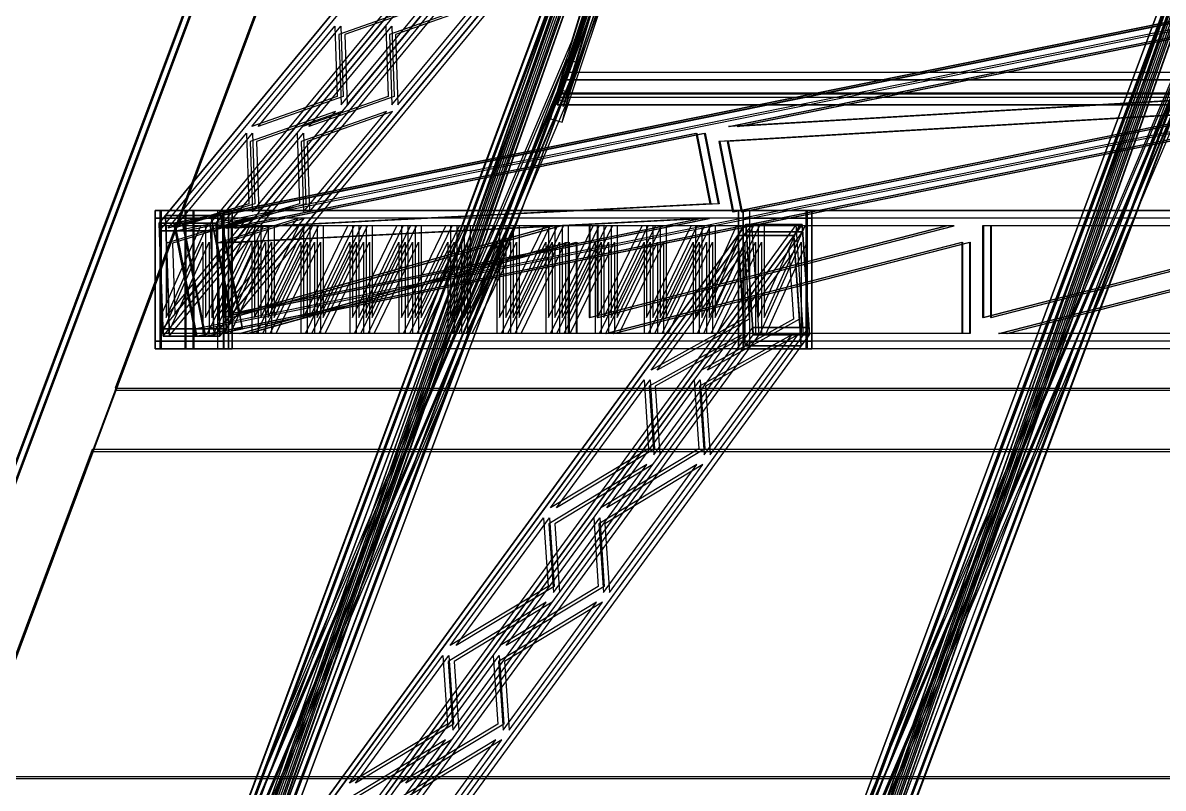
# Model space of a CAD drawing. Header units: millimetres. Extents: x -48000 to 1060615, y -2000 to 333000.
# Drawn here: x -29696 to -26728, y 31032 to 33024 of the extents above; entities that cross this region are included whole.
import ezdxf

# ---------------------------------------------------------------- set-up
doc = ezdxf.new("R2010")
doc.units = ezdxf.units.MM
doc.layers.add('D-STR-STRC', color=7, linetype='Continuous', lineweight=25)

msp = doc.modelspace()

# ---------------------------------------------------------------- linework, layer by layer
at = {"layer": 'D-STR-STRC'}
for points in [[(-31179.55, 27969.79), (-27590.48, 27969.79), (-23312.53, 40040.9), (-26661.6, 40040.9)], [(-31179.55, 27964.44), (-27590.48, 27964.44), (-23312.53, 40035.56), (-26661.6, 40035.56)], [(-27590.48, 27958.83), (-31179.55, 27958.83), (-26661.6, 40029.95), (-23312.53, 40029.95)], [(-31164.56, 27958.83), (-31164.56, 27958.83), (-26646.62, 40029.95), (-26646.62, 40029.95)], [(-28304.85, 32810.49), (-27733.88, 34714.57), (-26632.67, 37779.34)], [(-28304.85, 32810.49), (-26632.67, 37779.34), (-27233.33, 35734.64)], [(-28289.55, 32805.84), (-27718.58, 34709.92), (-26617.37, 37774.69)], [(-28289.52, 32805.92), (-26617.35, 37774.77), (-27218.01, 35730.07)], [(-29455.03, 32073.72), (-26324.58, 32073.72), (-24951.33, 35936.97), (-28013.23, 35936.97)], [(-29455.03, 32068.38), (-26324.58, 32068.38), (-24951.33, 35931.62), (-28013.23, 35931.62)], [(-29340.41, 32502.65), (-29330.73, 32208.46), (-26569.89, 35552.9), (-26579.56, 35847.1)], [(-29340.41, 32502.65), (-29330.73, 32208.46), (-26569.89, 35552.9), (-26579.56, 35847.1)], [(-29324.62, 32502.65), (-29314.95, 32208.46), (-26554.1, 35552.9), (-26563.78, 35847.1)], [(-29324.62, 32502.65), (-29314.95, 32208.46), (-26554.1, 35552.9), (-26563.78, 35847.1)], [(-29302.91, 32502.65), (-29244.99, 32208.46), (-12716.73, 35552.9), (-12774.65, 35847.1)], [(-29302.91, 32502.65), (-29244.99, 32208.46), (-12716.73, 35552.9), (-12774.65, 35847.1)], [(-29300.27, 32502.65), (-29242.36, 32208.46), (-12714.1, 35552.9), (-12772.01, 35847.1)], [(-29300.27, 32502.65), (-29242.36, 32208.46), (-12714.1, 35552.9), (-12772.01, 35847.1)], [(-29280.83, 32502.65), (-29222.92, 32208.46), (-12694.66, 35552.9), (-12752.57, 35847.1)], [(-29280.83, 32502.65), (-29222.92, 32208.46), (-12694.66, 35552.9), (-12752.57, 35847.1)], [(-29278.19, 32502.65), (-29220.28, 32208.46), (-12692.02, 35552.9), (-12749.93, 35847.1)], [(-29278.19, 32502.65), (-29220.28, 32208.46), (-12692.02, 35552.9), (-12749.93, 35847.1)], [(-29208.24, 32502.65), (-29198.56, 32208.46), (-26437.72, 35552.9), (-26447.39, 35847.1)], [(-29208.24, 32502.65), (-29198.56, 32208.46), (-26437.72, 35552.9), (-26447.39, 35847.1)], [(-29192.46, 32502.65), (-29182.78, 32208.46), (-26421.94, 35552.9), (-26431.61, 35847.1)], [(-29192.46, 32502.65), (-29182.78, 32208.46), (-26421.94, 35552.9), (-26431.61, 35847.1)], [(-27233.33, 35734.64), (-27733.88, 34714.57), (-28304.85, 32810.49)], [(-27218.04, 35729.99), (-27718.58, 34709.92), (-28289.55, 32805.84)], [(-29823.13, 28789.18), (-29313.41, 30456.71), (-27716.86, 34740.39)], [(-29823.13, 28789.18), (-27716.86, 34740.39), (-28287.83, 32875.98)], [(-29807.88, 28784.39), (-29298.17, 30451.92), (-27701.62, 34735.6)], [(-29807.88, 28784.4), (-27701.62, 34735.6), (-28272.59, 32871.2)], [(-28287.83, 32875.98), (-27716.86, 34740.39), (-29313.41, 30456.71)], [(-28272.59, 32871.2), (-27701.62, 34735.6), (-29298.17, 30451.93)], [(-28293, 32841.42), (-26674.23, 32841.64), (-26103.23, 34745.64), (-27722, 34745.43)], [(-28293, 32841.42), (-26674.23, 32841.64), (-26103.23, 34745.64), (-27722, 34745.43)], [(-28287.07, 32876.63), (-26668.32, 32876.85), (-26097.62, 34739.74), (-27716.38, 34739.53)], [(-28287.07, 32876.63), (-26668.32, 32876.85), (-26097.62, 34739.74), (-27716.38, 34739.53)], [(-26112.11, 34745.18), (-26683.08, 32880.77), (-28218.38, 28793.97)], [(-26112.11, 34745.18), (-28218.37, 28793.97), (-27708.66, 30461.5)], [(-26096.86, 34740.39), (-26667.83, 32875.98), (-28203.13, 28789.18)], [(-26096.86, 34740.39), (-28203.13, 28789.18), (-27693.41, 30456.71)], [(-27708.66, 30461.5), (-26683.08, 32880.77), (-26112.11, 34745.18)], [(-27693.41, 30456.71), (-26667.83, 32875.98), (-26096.86, 34740.39)], [(-28304.09, 32811.15), (-26685.33, 32811.37), (-26114.63, 34713.92), (-27733.4, 34713.7)], [(-28304.09, 32811.15), (-26685.33, 32811.37), (-26114.63, 34713.92), (-27733.4, 34713.7)], [(-28301.07, 32839.38), (-26682.31, 32839.6), (-26112.17, 34700.7), (-27730.93, 34700.48)], [(-28301.07, 32839.38), (-26682.31, 32839.6), (-26112.17, 34700.7), (-27730.93, 34700.48)], [(-27439.4, 31146.7), (-26661.86, 32980.87), (-26228.98, 34394.38)], [(-28266.61, 32976.09), (-27833.73, 34389.59), (-29044.16, 31141.91)], [(-28251.37, 32971.3), (-27818.49, 34384.8), (-29028.91, 31137.13)], [(-27424.16, 31141.91), (-26646.61, 32976.09), (-26213.73, 34389.59)], [(-26257.54, 34301.16), (-26671.31, 32950.09), (-27783.88, 29988.52)], [(-29388.64, 29983.73), (-27862.3, 34296.38), (-28276.06, 32945.3)], [(-29373.39, 29978.94), (-27847.05, 34291.59), (-28260.81, 32940.52)], [(-26242.3, 34296.38), (-26656.06, 32945.3), (-27768.64, 29983.73)], [(-30020.21, 31061.99), (-30020.21, 31061.99), (-28950.43, 33920.23), (-28950.43, 33920.23)], [(-26682.31, 31061.99), (-29830.62, 31061.99), (-28763.9, 33920.23), (-25666.31, 33920.23)], [(-30005.22, 31056.38), (-30005.22, 31056.38), (-28935.45, 33914.62), (-28935.45, 33914.62)], [(-26682.31, 31056.38), (-29830.62, 31056.38), (-28763.9, 33914.62), (-25666.31, 33914.62)], [(-29680.41, 29225.31), (-29324.05, 30391.13), (-28207.86, 33385.96)], [(-29665.16, 29220.52), (-29308.8, 30386.34), (-28192.61, 33381.17)], [(-26603.1, 33390.75), (-28075.65, 29230.1), (-27719.3, 30395.92)], [(-26587.86, 33385.96), (-28060.41, 29225.31), (-27704.05, 30391.13)], [(-28873.47, 32993.86), (-28867.44, 32810.47), (-28651.59, 33071.95)], [(-28873.47, 32993.86), (-28867.44, 32810.47), (-28651.59, 33071.95)], [(-28857.69, 32993.86), (-28851.66, 32810.47), (-28635.8, 33071.95)], [(-28857.69, 32993.86), (-28851.66, 32810.47), (-28635.8, 33071.95)], [(-28741.3, 32993.86), (-28735.27, 32810.47), (-28519.42, 33071.95)], [(-28741.3, 32993.86), (-28735.27, 32810.47), (-28519.42, 33071.95)], [(-28725.52, 32993.86), (-28719.49, 32810.47), (-28503.64, 33071.95)], [(-28725.52, 32993.86), (-28719.49, 32810.47), (-28503.64, 33071.95)], [(-29099.27, 32753.97), (-28883.42, 33015.45), (-28877.39, 32832.07)], [(-29099.27, 32753.97), (-28883.42, 33015.45), (-28877.39, 32832.07)], [(-29083.49, 32753.97), (-28867.64, 33015.45), (-28861.61, 32832.07)], [(-29083.49, 32753.97), (-28867.64, 33015.45), (-28861.61, 32832.07)], [(-28967.1, 32753.97), (-28751.25, 33015.45), (-28745.22, 32832.07)], [(-28967.1, 32753.97), (-28751.25, 33015.45), (-28745.22, 32832.07)], [(-28951.32, 32753.97), (-28735.47, 33015.45), (-28729.44, 32832.07)], [(-28951.32, 32753.97), (-28735.47, 33015.45), (-28729.44, 32832.07)], [(-27859.31, 32753.97), (-26567.08, 33015.45), (-26530.98, 32832.07)], [(-27859.31, 32753.97), (-26567.08, 33015.45), (-26530.98, 32832.07)], [(-27856.68, 32753.97), (-26564.44, 33015.45), (-26528.34, 32832.07)], [(-27856.68, 32753.97), (-26564.44, 33015.45), (-26528.34, 32832.07)], [(-27837.23, 32753.97), (-26545, 33015.45), (-26508.9, 32832.07)], [(-27837.23, 32753.97), (-26545, 33015.45), (-26508.9, 32832.07)], [(-27834.6, 32753.97), (-26542.36, 33015.45), (-26506.26, 32832.07)], [(-27834.6, 32753.97), (-26542.36, 33015.45), (-26506.26, 32832.07)], [(-28279.68, 32817.43), (-28250.25, 32920.17), (-28280.74, 32929.75), (-28310.17, 32827.01)], [(-26662.03, 32894.92), (-28282.03, 32894.92), (-28287.83, 32875.98), (-26667.83, 32875.98)], [(-26662.03, 32894.92), (-28282.03, 32894.92), (-28287.83, 32875.98), (-26667.83, 32875.98)], [(-27708.66, 30461.51), (-28218.37, 28793.97), (-26683.08, 32880.77)], [(-28287.83, 32875.98), (-29313.41, 30456.71), (-29823.13, 28789.18)], [(-28272.59, 32871.19), (-29298.17, 30451.92), (-29807.88, 28784.39)], [(-28291.75, 32765.09), (-28272.01, 32842.07), (-28302.63, 32851.29), (-28322.37, 32774.31)], [(-27693.41, 30456.71), (-28203.13, 28789.18), (-26667.83, 32875.98)], [(-26679.14, 32829.53), (-28299.14, 32829.53), (-28304.85, 32810.49), (-26684.85, 32810.49)], [(-26679.14, 32829.53), (-28299.14, 32829.53), (-28304.85, 32810.49), (-26684.85, 32810.49)], [(-29103.54, 32715.15), (-29097.51, 32531.77), (-28881.66, 32793.25)], [(-29103.54, 32715.15), (-29097.51, 32531.77), (-28881.66, 32793.25)], [(-29087.76, 32715.15), (-29081.73, 32531.77), (-28865.87, 32793.25)], [(-29087.76, 32715.15), (-29081.73, 32531.77), (-28865.87, 32793.25)], [(-28971.37, 32715.15), (-28965.34, 32531.77), (-28749.49, 32793.25)], [(-28971.37, 32715.15), (-28965.34, 32531.77), (-28749.49, 32793.25)], [(-28955.59, 32715.15), (-28949.56, 32531.77), (-28733.71, 32793.25)], [(-28955.59, 32715.15), (-28949.56, 32531.77), (-28733.71, 32793.25)], [(-27884.86, 32715.15), (-27848.76, 32531.77), (-26556.52, 32793.25)], [(-27884.86, 32715.15), (-27848.76, 32531.77), (-26556.52, 32793.25)], [(-27882.22, 32715.15), (-27846.12, 32531.77), (-26553.89, 32793.25)], [(-27882.22, 32715.15), (-27846.12, 32531.77), (-26553.89, 32793.25)], [(-27862.78, 32715.15), (-27826.68, 32531.77), (-26534.45, 32793.25)], [(-27862.78, 32715.15), (-27826.68, 32531.77), (-26534.45, 32793.25)], [(-27860.15, 32715.15), (-27824.05, 32531.77), (-26531.81, 32793.25)], [(-27860.15, 32715.15), (-27824.05, 32531.77), (-26531.81, 32793.25)], [(-29317.63, 32489.46), (-29113.49, 32736.75), (-29107.46, 32553.37)], [(-29317.63, 32489.46), (-29113.49, 32736.75), (-29107.46, 32553.37)], [(-29301.85, 32489.46), (-29097.71, 32736.75), (-29091.68, 32553.37)], [(-29301.85, 32489.46), (-29097.71, 32736.75), (-29091.68, 32553.37)], [(-29185.46, 32489.46), (-28981.32, 32736.75), (-28975.29, 32553.37)], [(-29185.46, 32489.46), (-28981.32, 32736.75), (-28975.29, 32553.37)], [(-29169.68, 32489.46), (-28965.54, 32736.75), (-28959.51, 32553.37)], [(-29169.68, 32489.46), (-28965.54, 32736.75), (-28959.51, 32553.37)], [(-29166.54, 32489.46), (-27944.43, 32736.75), (-27908.33, 32553.37)], [(-29166.54, 32489.46), (-27944.43, 32736.75), (-27908.33, 32553.37)], [(-29163.9, 32489.46), (-27941.79, 32736.75), (-27905.69, 32553.37)], [(-29163.9, 32489.46), (-27941.79, 32736.75), (-27905.69, 32553.37)], [(-29144.46, 32489.46), (-27922.35, 32736.75), (-27886.25, 32553.37)], [(-29144.46, 32489.46), (-27922.35, 32736.75), (-27886.25, 32553.37)], [(-29141.83, 32489.46), (-27919.72, 32736.75), (-27883.62, 32553.37)], [(-29141.83, 32489.46), (-27919.72, 32736.75), (-27883.62, 32553.37)], [(-29350.9, 32535.56), (-29172.28, 32535.56), (-29172.28, 32515.56), (-29350.9, 32515.56)], [(-27820.82, 32535.56), (-27820.82, 32175.56), (-29350.9, 32175.56), (-29350.9, 32535.56)], [(-29350.9, 32535.56), (-29172.28, 32535.56), (-29172.28, 32175.56), (-29350.9, 32175.56)], [(-29172.28, 32535.56), (-29350.9, 32535.56), (-29350.9, 32515.56), (-29172.28, 32515.56)], [(-27820.82, 32535.56), (-27820.82, 32175.56), (-29350.9, 32175.56), (-29350.9, 32535.56)], [(-29172.28, 32535.56), (-29350.9, 32535.56), (-29350.9, 32175.56), (-29172.28, 32175.56)], [(-29338.54, 32535.56), (-29159.92, 32535.56), (-29159.92, 32175.56), (-29338.54, 32175.56)], [(-29159.92, 32535.56), (-29338.54, 32535.56), (-29338.54, 32175.56), (-29159.92, 32175.56)], [(-27804.94, 32535.56), (-27804.94, 32175.56), (-29335.03, 32175.56), (-29335.03, 32535.56)], [(-27804.94, 32535.56), (-27804.94, 32175.56), (-29335.03, 32175.56), (-29335.03, 32535.56)], [(-29176.3, 32522.23), (-29324.25, 32522.23), (-29314.58, 32228.03), (-29166.63, 32228.03)], [(-29324.25, 32522.23), (-29176.3, 32522.23), (-29166.63, 32228.03), (-29314.58, 32228.03)], [(-29250.47, 32535.56), (-29272.72, 32535.56), (-29272.72, 32515.56), (-29250.47, 32515.56)], [(-16988.9, 32535.56), (-16988.9, 32175.56), (-29272.72, 32175.56), (-29272.72, 32535.56)], [(-29250.47, 32535.56), (-29272.72, 32535.56), (-29272.72, 32175.56), (-29250.47, 32175.56)], [(-29272.72, 32535.56), (-29250.47, 32535.56), (-29250.47, 32515.56), (-29272.72, 32515.56)], [(-16988.9, 32535.56), (-16988.9, 32175.56), (-29272.72, 32175.56), (-29272.72, 32535.56)], [(-29272.72, 32535.56), (-29250.47, 32535.56), (-29250.47, 32175.56), (-29272.72, 32175.56)], [(-16986.92, 32535.56), (-16986.92, 32175.56), (-29270.74, 32175.56), (-29270.74, 32535.56)], [(-16986.92, 32535.56), (-16986.92, 32175.56), (-29270.74, 32175.56), (-29270.74, 32535.56)], [(-16968.63, 32535.56), (-16968.63, 32175.56), (-29252.45, 32175.56), (-29252.45, 32535.56)], [(-16968.63, 32535.56), (-16968.63, 32175.56), (-29252.45, 32175.56), (-29252.45, 32535.56)], [(-16966.65, 32535.56), (-16966.65, 32175.56), (-29250.47, 32175.56), (-29250.47, 32535.56)], [(-16966.65, 32535.56), (-16966.65, 32175.56), (-29250.47, 32175.56), (-29250.47, 32535.56)], [(-29206.18, 32522.23), (-29181.47, 32522.23), (-29123.55, 32228.03), (-29148.27, 32228.03)], [(-29181.47, 32522.23), (-29206.18, 32522.23), (-29148.27, 32228.03), (-29123.55, 32228.03)], [(-27658.08, 32535.56), (-27658.08, 32175.56), (-29188.16, 32175.56), (-29188.16, 32535.56)], [(-27658.08, 32535.56), (-27658.08, 32175.56), (-29188.16, 32175.56), (-29188.16, 32535.56)], [(-29151.24, 32535.56), (-29173.49, 32535.56), (-29173.49, 32175.56), (-29151.24, 32175.56)], [(-29173.49, 32535.56), (-29151.24, 32535.56), (-29151.24, 32175.56), (-29173.49, 32175.56)], [(-27642.2, 32535.56), (-27642.2, 32175.56), (-29172.28, 32175.56), (-29172.28, 32535.56)], [(-27642.2, 32535.56), (-27642.2, 32175.56), (-29172.28, 32175.56), (-29172.28, 32535.56)], [(-27833.18, 32535.56), (-27654.56, 32535.56), (-27654.56, 32175.56), (-27833.18, 32175.56)], [(-27654.56, 32535.56), (-27833.18, 32535.56), (-27833.18, 32175.56), (-27654.56, 32175.56)], [(-27820.82, 32535.56), (-27642.2, 32535.56), (-27642.2, 32515.56), (-27820.82, 32515.56)], [(-27820.82, 32535.56), (-27642.2, 32535.56), (-27642.2, 32175.56), (-27820.82, 32175.56)], [(-27642.2, 32535.56), (-27820.82, 32535.56), (-27820.82, 32515.56), (-27642.2, 32515.56)], [(-27642.2, 32535.56), (-27820.82, 32535.56), (-27820.82, 32175.56), (-27642.2, 32175.56)], [(-30953.95, 28199.15), (-30934.84, 27911.96), (-27795.11, 32211.96), (-27814.22, 32499.15)], [(-30953.95, 28199.15), (-30934.84, 27911.96), (-27795.11, 32211.96), (-27814.22, 32499.15)], [(-30938.34, 28199.15), (-30919.23, 27911.96), (-27779.5, 32211.96), (-27798.62, 32499.15)], [(-30938.34, 28199.15), (-30919.23, 27911.96), (-27779.5, 32211.96), (-27798.62, 32499.15)], [(-30823.25, 28199.15), (-30804.14, 27911.96), (-27664.41, 32211.96), (-27683.52, 32499.15)], [(-30823.25, 28199.15), (-30804.14, 27911.96), (-27664.41, 32211.96), (-27683.52, 32499.15)], [(-30807.64, 28199.15), (-30788.53, 27911.96), (-27648.8, 32211.96), (-27667.91, 32499.15)], [(-30807.64, 28199.15), (-30788.53, 27911.96), (-27648.8, 32211.96), (-27667.91, 32499.15)], [(-29192.46, 32502.65), (-29340.41, 32502.65), (-29339.76, 32483.04), (-29191.81, 32483.04)], [(-29192.46, 32502.65), (-29340.41, 32502.65), (-29330.73, 32208.46), (-29182.78, 32208.46)], [(-29340.41, 32502.65), (-29192.46, 32502.65), (-29191.81, 32483.04), (-29339.76, 32483.04)], [(-29340.41, 32502.65), (-29192.46, 32502.65), (-29182.78, 32208.46), (-29330.73, 32208.46)], [(-29231.99, 32495.56), (-29338.54, 32495.56), (-29338.54, 32257.56)], [(-29231.99, 32495.56), (-29338.54, 32495.56), (-29338.54, 32257.56)], [(-29216.11, 32495.56), (-29322.67, 32495.56), (-29322.67, 32257.56)], [(-29216.11, 32495.56), (-29322.67, 32495.56), (-29322.67, 32257.56)], [(-29321.9, 32450.64), (-29315.87, 32267.26), (-29111.73, 32514.55)], [(-29321.9, 32450.64), (-29315.87, 32267.26), (-29111.73, 32514.55)], [(-29306.11, 32450.64), (-29300.08, 32267.26), (-29095.94, 32514.55)], [(-29306.11, 32450.64), (-29300.08, 32267.26), (-29095.94, 32514.55)], [(-29302.91, 32502.65), (-29278.19, 32502.65), (-29274.33, 32483.04), (-29299.05, 32483.04)], [(-29302.91, 32502.65), (-29278.19, 32502.65), (-29220.28, 32208.46), (-29244.99, 32208.46)], [(-29278.19, 32502.65), (-29302.91, 32502.65), (-29299.05, 32483.04), (-29274.33, 32483.04)], [(-29278.19, 32502.65), (-29302.91, 32502.65), (-29244.99, 32208.46), (-29220.28, 32208.46)], [(-29104.48, 32495.56), (-29220, 32495.56), (-29220, 32257.56)], [(-29104.48, 32495.56), (-29220, 32495.56), (-29220, 32257.56)], [(-29088.6, 32495.56), (-29204.12, 32495.56), (-29204.12, 32257.56)], [(-29088.6, 32495.56), (-29204.12, 32495.56), (-29204.12, 32257.56)], [(-29192.09, 32450.64), (-29155.99, 32267.26), (-27933.88, 32514.55)], [(-29192.09, 32450.64), (-29155.99, 32267.26), (-27933.88, 32514.55)], [(-29189.73, 32450.64), (-29183.7, 32267.26), (-28979.56, 32514.55)], [(-29189.73, 32450.64), (-29183.7, 32267.26), (-28979.56, 32514.55)], [(-29189.45, 32450.64), (-29153.35, 32267.26), (-27931.24, 32514.55)], [(-29189.45, 32450.64), (-29153.35, 32267.26), (-27931.24, 32514.55)], [(-29069.25, 32495.56), (-29175.8, 32495.56), (-29175.8, 32257.56)], [(-29069.25, 32495.56), (-29175.8, 32495.56), (-29175.8, 32257.56)], [(-29173.94, 32450.64), (-29167.91, 32267.26), (-28963.78, 32514.55)], [(-29173.94, 32450.64), (-29167.91, 32267.26), (-28963.78, 32514.55)], [(-28318.03, 32495.56), (-29173.49, 32495.56), (-29173.49, 32257.56)], [(-28318.03, 32495.56), (-29173.49, 32495.56), (-29173.49, 32257.56)], [(-28316.06, 32495.56), (-29171.51, 32495.56), (-29171.51, 32257.56)], [(-28316.06, 32495.56), (-29171.51, 32495.56), (-29171.51, 32257.56)], [(-29170.01, 32450.64), (-29133.91, 32267.26), (-27911.8, 32514.55)], [(-29170.01, 32450.64), (-29133.91, 32267.26), (-27911.8, 32514.55)], [(-29167.38, 32450.64), (-29131.28, 32267.26), (-27909.17, 32514.55)], [(-29167.38, 32450.64), (-29131.28, 32267.26), (-27909.17, 32514.55)], [(-29053.37, 32495.56), (-29159.92, 32495.56), (-29159.92, 32257.56)], [(-29053.37, 32495.56), (-29159.92, 32495.56), (-29159.92, 32257.56)], [(-28297.76, 32495.56), (-29153.21, 32495.56), (-29153.21, 32257.56)], [(-28297.76, 32495.56), (-29153.21, 32495.56), (-29153.21, 32257.56)], [(-28295.79, 32495.56), (-29151.24, 32495.56), (-29151.24, 32257.56)], [(-28295.79, 32495.56), (-29151.24, 32495.56), (-29151.24, 32257.56)], [(-28976.97, 32495.56), (-29092.49, 32495.56), (-29092.49, 32257.56)], [(-28976.97, 32495.56), (-29092.49, 32495.56), (-29092.49, 32257.56)], [(-28961.1, 32495.56), (-29076.61, 32495.56), (-29076.61, 32257.56)], [(-28961.1, 32495.56), (-29076.61, 32495.56), (-29076.61, 32257.56)], [(-28941.74, 32495.56), (-29057.26, 32495.56), (-29057.26, 32257.56)], [(-28941.74, 32495.56), (-29057.26, 32495.56), (-29057.26, 32257.56)], [(-28925.86, 32495.56), (-29041.38, 32495.56), (-29041.38, 32257.56)], [(-28925.86, 32495.56), (-29041.38, 32495.56), (-29041.38, 32257.56)], [(-28849.47, 32495.56), (-28964.98, 32495.56), (-28964.98, 32257.56)], [(-28849.47, 32495.56), (-28964.98, 32495.56), (-28964.98, 32257.56)], [(-28833.59, 32495.56), (-28949.11, 32495.56), (-28949.11, 32257.56)], [(-28833.59, 32495.56), (-28949.11, 32495.56), (-28949.11, 32257.56)], [(-28814.23, 32495.56), (-28929.75, 32495.56), (-28929.75, 32257.56)], [(-28814.23, 32495.56), (-28929.75, 32495.56), (-28929.75, 32257.56)], [(-28798.35, 32495.56), (-28913.87, 32495.56), (-28913.87, 32257.56)], [(-28798.35, 32495.56), (-28913.87, 32495.56), (-28913.87, 32257.56)], [(-28721.96, 32495.56), (-28837.48, 32495.56), (-28837.48, 32257.56)], [(-28721.96, 32495.56), (-28837.48, 32495.56), (-28837.48, 32257.56)], [(-28706.08, 32495.56), (-28821.6, 32495.56), (-28821.6, 32257.56)], [(-28706.08, 32495.56), (-28821.6, 32495.56), (-28821.6, 32257.56)], [(-28686.72, 32495.56), (-28802.24, 32495.56), (-28802.24, 32257.56)], [(-28686.72, 32495.56), (-28802.24, 32495.56), (-28802.24, 32257.56)], [(-28670.85, 32495.56), (-28786.36, 32495.56), (-28786.36, 32257.56)], [(-28670.85, 32495.56), (-28786.36, 32495.56), (-28786.36, 32257.56)], [(-28594.45, 32495.56), (-28709.97, 32495.56), (-28709.97, 32257.56)], [(-28594.45, 32495.56), (-28709.97, 32495.56), (-28709.97, 32257.56)], [(-28578.58, 32495.56), (-28694.09, 32495.56), (-28694.09, 32257.56)], [(-28578.58, 32495.56), (-28694.09, 32495.56), (-28694.09, 32257.56)], [(-28559.22, 32495.56), (-28674.73, 32495.56), (-28674.73, 32257.56)], [(-28559.22, 32495.56), (-28674.73, 32495.56), (-28674.73, 32257.56)], [(-28543.34, 32495.56), (-28658.86, 32495.56), (-28658.86, 32257.56)], [(-28543.34, 32495.56), (-28658.86, 32495.56), (-28658.86, 32257.56)], [(-28466.95, 32495.56), (-28582.46, 32495.56), (-28582.46, 32257.56)], [(-28466.95, 32495.56), (-28582.46, 32495.56), (-28582.46, 32257.56)], [(-28451.07, 32495.56), (-28566.59, 32495.56), (-28566.59, 32257.56)], [(-28451.07, 32495.56), (-28566.59, 32495.56), (-28566.59, 32257.56)], [(-28431.71, 32495.56), (-28547.23, 32495.56), (-28547.23, 32257.56)], [(-28431.71, 32495.56), (-28547.23, 32495.56), (-28547.23, 32257.56)], [(-28415.83, 32495.56), (-28531.35, 32495.56), (-28531.35, 32257.56)], [(-28415.83, 32495.56), (-28531.35, 32495.56), (-28531.35, 32257.56)], [(-28339.44, 32495.56), (-28454.96, 32495.56), (-28454.96, 32257.56)], [(-28339.44, 32495.56), (-28454.96, 32495.56), (-28454.96, 32257.56)], [(-28323.56, 32495.56), (-28439.08, 32495.56), (-28439.08, 32257.56)], [(-28323.56, 32495.56), (-28439.08, 32495.56), (-28439.08, 32257.56)], [(-28304.2, 32495.56), (-28419.72, 32495.56), (-28419.72, 32257.56)], [(-28304.2, 32495.56), (-28419.72, 32495.56), (-28419.72, 32257.56)], [(-28288.33, 32495.56), (-28403.84, 32495.56), (-28403.84, 32257.56)], [(-28288.33, 32495.56), (-28403.84, 32495.56), (-28403.84, 32257.56)], [(-28211.93, 32495.56), (-28327.45, 32495.56), (-28327.45, 32257.56)], [(-28211.93, 32495.56), (-28327.45, 32495.56), (-28327.45, 32257.56)], [(-28196.05, 32495.56), (-28311.57, 32495.56), (-28311.57, 32257.56)], [(-28196.05, 32495.56), (-28311.57, 32495.56), (-28311.57, 32257.56)], [(-28176.7, 32495.56), (-28292.21, 32495.56), (-28292.21, 32257.56)], [(-28176.7, 32495.56), (-28292.21, 32495.56), (-28292.21, 32257.56)], [(-28160.82, 32495.56), (-28276.34, 32495.56), (-28276.34, 32257.56)], [(-28160.82, 32495.56), (-28276.34, 32495.56), (-28276.34, 32257.56)], [(-27294.38, 32495.56), (-28221.78, 32495.56), (-28221.78, 32257.56)], [(-27294.38, 32495.56), (-28221.78, 32495.56), (-28221.78, 32257.56)], [(-27292.41, 32495.56), (-28219.8, 32495.56), (-28219.8, 32257.56)], [(-27292.41, 32495.56), (-28219.8, 32495.56), (-28219.8, 32257.56)], [(-27274.11, 32495.56), (-28201.51, 32495.56), (-28201.51, 32257.56)], [(-27274.11, 32495.56), (-28201.51, 32495.56), (-28201.51, 32257.56)], [(-28084.42, 32495.56), (-28199.94, 32495.56), (-28199.94, 32257.56)], [(-28084.42, 32495.56), (-28199.94, 32495.56), (-28199.94, 32257.56)], [(-27272.13, 32495.56), (-28199.53, 32495.56), (-28199.53, 32257.56)], [(-27272.13, 32495.56), (-28199.53, 32495.56), (-28199.53, 32257.56)], [(-28068.55, 32495.56), (-28184.06, 32495.56), (-28184.06, 32257.56)], [(-28068.55, 32495.56), (-28184.06, 32495.56), (-28184.06, 32257.56)], [(-28049.19, 32495.56), (-28164.71, 32495.56), (-28164.71, 32257.56)], [(-28049.19, 32495.56), (-28164.71, 32495.56), (-28164.71, 32257.56)], [(-28033.31, 32495.56), (-28148.83, 32495.56), (-28148.83, 32257.56)], [(-28033.31, 32495.56), (-28148.83, 32495.56), (-28148.83, 32257.56)], [(-27956.92, 32495.56), (-28072.44, 32495.56), (-28072.44, 32257.56)], [(-27956.92, 32495.56), (-28072.44, 32495.56), (-28072.44, 32257.56)], [(-27941.04, 32495.56), (-28056.56, 32495.56), (-28056.56, 32257.56)], [(-27941.04, 32495.56), (-28056.56, 32495.56), (-28056.56, 32257.56)], [(-27921.68, 32495.56), (-28037.2, 32495.56), (-28037.2, 32257.56)], [(-27921.68, 32495.56), (-28037.2, 32495.56), (-28037.2, 32257.56)], [(-27905.81, 32495.56), (-28021.32, 32495.56), (-28021.32, 32257.56)], [(-27905.81, 32495.56), (-28021.32, 32495.56), (-28021.32, 32257.56)], [(-27838.37, 32495.56), (-27944.93, 32495.56), (-27944.93, 32257.56)], [(-27838.37, 32495.56), (-27944.93, 32495.56), (-27944.93, 32257.56)], [(-27822.5, 32495.56), (-27929.05, 32495.56), (-27929.05, 32257.56)], [(-27822.5, 32495.56), (-27929.05, 32495.56), (-27929.05, 32257.56)], [(-27794.18, 32495.56), (-27909.69, 32495.56), (-27909.69, 32257.56)], [(-27794.18, 32495.56), (-27909.69, 32495.56), (-27909.69, 32257.56)], [(-27778.3, 32495.56), (-27893.82, 32495.56), (-27893.82, 32257.56)], [(-27778.3, 32495.56), (-27893.82, 32495.56), (-27893.82, 32257.56)], [(-27667.91, 32499.15), (-27814.22, 32499.15), (-27812.95, 32480.01), (-27666.64, 32480.01)], [(-27667.91, 32499.15), (-27814.22, 32499.15), (-27795.11, 32211.96), (-27648.8, 32211.96)], [(-27814.22, 32499.15), (-27667.91, 32499.15), (-27666.64, 32480.01), (-27812.95, 32480.01)], [(-27814.22, 32499.15), (-27667.91, 32499.15), (-27648.8, 32211.96), (-27795.11, 32211.96)], [(-27675.63, 32495.56), (-27782.19, 32495.56), (-27782.19, 32257.56)], [(-27675.63, 32495.56), (-27782.19, 32495.56), (-27782.19, 32257.56)], [(-27659.75, 32495.56), (-27766.31, 32495.56), (-27766.31, 32257.56)], [(-27659.75, 32495.56), (-27766.31, 32495.56), (-27766.31, 32257.56)], [(-26270.73, 32495.56), (-27198.13, 32495.56), (-27198.13, 32257.56)], [(-26270.73, 32495.56), (-27198.13, 32495.56), (-27198.13, 32257.56)], [(-26268.75, 32495.56), (-27196.15, 32495.56), (-27196.15, 32257.56)], [(-26268.75, 32495.56), (-27196.15, 32495.56), (-27196.15, 32257.56)], [(-26250.46, 32495.56), (-27177.86, 32495.56), (-27177.86, 32257.56)], [(-26250.46, 32495.56), (-27177.86, 32495.56), (-27177.86, 32257.56)], [(-26248.48, 32495.56), (-27175.88, 32495.56), (-27175.88, 32257.56)], [(-26248.48, 32495.56), (-27175.88, 32495.56), (-27175.88, 32257.56)], [(-27689.01, 32470.25), (-27835.32, 32470.25), (-27816.21, 32183.06), (-27669.9, 32183.06)], [(-27835.32, 32470.25), (-27689.01, 32470.25), (-27669.9, 32183.06), (-27816.21, 32183.06)], [(-29226.8, 32453.56), (-29226.8, 32215.56), (-29333.35, 32215.56)], [(-29226.8, 32453.56), (-29226.8, 32215.56), (-29333.35, 32215.56)], [(-29210.92, 32453.56), (-29210.92, 32215.56), (-29317.47, 32215.56)], [(-29210.92, 32453.56), (-29210.92, 32215.56), (-29317.47, 32215.56)], [(-29099.29, 32453.56), (-29099.29, 32215.56), (-29214.81, 32215.56)], [(-29099.29, 32453.56), (-29099.29, 32215.56), (-29214.81, 32215.56)], [(-29083.41, 32453.56), (-29083.41, 32215.56), (-29198.93, 32215.56)], [(-29083.41, 32453.56), (-29083.41, 32215.56), (-29198.93, 32215.56)], [(-29064.05, 32453.56), (-29064.05, 32215.56), (-29170.61, 32215.56)], [(-29064.05, 32453.56), (-29064.05, 32215.56), (-29170.61, 32215.56)], [(-29048.18, 32453.56), (-29048.18, 32215.56), (-29154.73, 32215.56)], [(-29048.18, 32453.56), (-29048.18, 32215.56), (-29154.73, 32215.56)], [(-28276.36, 32453.56), (-28276.36, 32215.56), (-29131.81, 32215.56)], [(-28276.36, 32453.56), (-28276.36, 32215.56), (-29131.81, 32215.56)], [(-28274.38, 32453.56), (-28274.38, 32215.56), (-29129.83, 32215.56)], [(-28274.38, 32453.56), (-28274.38, 32215.56), (-29129.83, 32215.56)], [(-28256.08, 32453.56), (-28256.08, 32215.56), (-29111.54, 32215.56)], [(-28256.08, 32453.56), (-28256.08, 32215.56), (-29111.54, 32215.56)], [(-28254.11, 32453.56), (-28254.11, 32215.56), (-29109.56, 32215.56)], [(-28254.11, 32453.56), (-28254.11, 32215.56), (-29109.56, 32215.56)], [(-28971.78, 32453.56), (-28971.78, 32215.56), (-29087.3, 32215.56)], [(-28971.78, 32453.56), (-28971.78, 32215.56), (-29087.3, 32215.56)], [(-28955.9, 32453.56), (-28955.9, 32215.56), (-29071.42, 32215.56)], [(-28955.9, 32453.56), (-28955.9, 32215.56), (-29071.42, 32215.56)], [(-28936.55, 32453.56), (-28936.55, 32215.56), (-29052.06, 32215.56)], [(-28936.55, 32453.56), (-28936.55, 32215.56), (-29052.06, 32215.56)], [(-28920.67, 32453.56), (-28920.67, 32215.56), (-29036.19, 32215.56)], [(-28920.67, 32453.56), (-28920.67, 32215.56), (-29036.19, 32215.56)], [(-28844.28, 32453.56), (-28844.28, 32215.56), (-28959.79, 32215.56)], [(-28844.28, 32453.56), (-28844.28, 32215.56), (-28959.79, 32215.56)], [(-28828.4, 32453.56), (-28828.4, 32215.56), (-28943.92, 32215.56)], [(-28828.4, 32453.56), (-28828.4, 32215.56), (-28943.92, 32215.56)], [(-28809.04, 32453.56), (-28809.04, 32215.56), (-28924.56, 32215.56)], [(-28809.04, 32453.56), (-28809.04, 32215.56), (-28924.56, 32215.56)], [(-28793.16, 32453.56), (-28793.16, 32215.56), (-28908.68, 32215.56)], [(-28793.16, 32453.56), (-28793.16, 32215.56), (-28908.68, 32215.56)], [(-28716.77, 32453.56), (-28716.77, 32215.56), (-28832.29, 32215.56)], [(-28716.77, 32453.56), (-28716.77, 32215.56), (-28832.29, 32215.56)], [(-28700.89, 32453.56), (-28700.89, 32215.56), (-28816.41, 32215.56)], [(-28700.89, 32453.56), (-28700.89, 32215.56), (-28816.41, 32215.56)], [(-28681.53, 32453.56), (-28681.53, 32215.56), (-28797.05, 32215.56)], [(-28681.53, 32453.56), (-28681.53, 32215.56), (-28797.05, 32215.56)], [(-28665.66, 32453.56), (-28665.66, 32215.56), (-28781.17, 32215.56)], [(-28665.66, 32453.56), (-28665.66, 32215.56), (-28781.17, 32215.56)], [(-28589.26, 32453.56), (-28589.26, 32215.56), (-28704.78, 32215.56)], [(-28589.26, 32453.56), (-28589.26, 32215.56), (-28704.78, 32215.56)], [(-28573.38, 32453.56), (-28573.38, 32215.56), (-28688.9, 32215.56)], [(-28573.38, 32453.56), (-28573.38, 32215.56), (-28688.9, 32215.56)], [(-28554.03, 32453.56), (-28554.03, 32215.56), (-28669.54, 32215.56)], [(-28554.03, 32453.56), (-28554.03, 32215.56), (-28669.54, 32215.56)], [(-28538.15, 32453.56), (-28538.15, 32215.56), (-28653.67, 32215.56)], [(-28538.15, 32453.56), (-28538.15, 32215.56), (-28653.67, 32215.56)], [(-28461.75, 32453.56), (-28461.75, 32215.56), (-28577.27, 32215.56)], [(-28461.75, 32453.56), (-28461.75, 32215.56), (-28577.27, 32215.56)], [(-28445.88, 32453.56), (-28445.88, 32215.56), (-28561.39, 32215.56)], [(-28445.88, 32453.56), (-28445.88, 32215.56), (-28561.39, 32215.56)], [(-28426.52, 32453.56), (-28426.52, 32215.56), (-28542.04, 32215.56)], [(-28426.52, 32453.56), (-28426.52, 32215.56), (-28542.04, 32215.56)], [(-28410.64, 32453.56), (-28410.64, 32215.56), (-28526.16, 32215.56)], [(-28410.64, 32453.56), (-28410.64, 32215.56), (-28526.16, 32215.56)], [(-28334.25, 32453.56), (-28334.25, 32215.56), (-28449.76, 32215.56)], [(-28334.25, 32453.56), (-28334.25, 32215.56), (-28449.76, 32215.56)], [(-28318.37, 32453.56), (-28318.37, 32215.56), (-28433.89, 32215.56)], [(-28318.37, 32453.56), (-28318.37, 32215.56), (-28433.89, 32215.56)], [(-28299.01, 32453.56), (-28299.01, 32215.56), (-28414.53, 32215.56)], [(-28299.01, 32453.56), (-28299.01, 32215.56), (-28414.53, 32215.56)], [(-28283.13, 32453.56), (-28283.13, 32215.56), (-28398.65, 32215.56)], [(-28283.13, 32453.56), (-28283.13, 32215.56), (-28398.65, 32215.56)], [(-28206.74, 32453.56), (-28206.74, 32215.56), (-28322.26, 32215.56)], [(-28206.74, 32453.56), (-28206.74, 32215.56), (-28322.26, 32215.56)], [(-28190.86, 32453.56), (-28190.86, 32215.56), (-28306.38, 32215.56)], [(-28190.86, 32453.56), (-28190.86, 32215.56), (-28306.38, 32215.56)], [(-28171.51, 32453.56), (-28171.51, 32215.56), (-28287.02, 32215.56)], [(-28171.51, 32453.56), (-28171.51, 32215.56), (-28287.02, 32215.56)], [(-28155.63, 32453.56), (-28155.63, 32215.56), (-28271.14, 32215.56)], [(-28155.63, 32453.56), (-28155.63, 32215.56), (-28271.14, 32215.56)], [(-28079.23, 32453.56), (-28079.23, 32215.56), (-28194.75, 32215.56)], [(-28079.23, 32453.56), (-28079.23, 32215.56), (-28194.75, 32215.56)], [(-27252.7, 32453.56), (-27252.7, 32215.56), (-28180.1, 32215.56)], [(-27252.7, 32453.56), (-27252.7, 32215.56), (-28180.1, 32215.56)], [(-28063.36, 32453.56), (-28063.36, 32215.56), (-28178.87, 32215.56)], [(-28063.36, 32453.56), (-28063.36, 32215.56), (-28178.87, 32215.56)], [(-27250.73, 32453.56), (-27250.73, 32215.56), (-28178.12, 32215.56)], [(-27250.73, 32453.56), (-27250.73, 32215.56), (-28178.12, 32215.56)], [(-27232.43, 32453.56), (-27232.43, 32215.56), (-28159.83, 32215.56)], [(-27232.43, 32453.56), (-27232.43, 32215.56), (-28159.83, 32215.56)], [(-28044, 32453.56), (-28044, 32215.56), (-28159.52, 32215.56)], [(-28044, 32453.56), (-28044, 32215.56), (-28159.52, 32215.56)], [(-27230.46, 32453.56), (-27230.46, 32215.56), (-28157.85, 32215.56)], [(-27230.46, 32453.56), (-27230.46, 32215.56), (-28157.85, 32215.56)], [(-28028.12, 32453.56), (-28028.12, 32215.56), (-28143.64, 32215.56)], [(-28028.12, 32453.56), (-28028.12, 32215.56), (-28143.64, 32215.56)], [(-27951.73, 32453.56), (-27951.73, 32215.56), (-28067.24, 32215.56)], [(-27951.73, 32453.56), (-27951.73, 32215.56), (-28067.24, 32215.56)], [(-28060.55, 32120.01), (-27832.78, 32431.96), (-27820.86, 32252.94)], [(-28060.55, 32120.01), (-27832.78, 32431.96), (-27820.86, 32252.94)], [(-27935.85, 32453.56), (-27935.85, 32215.56), (-28051.37, 32215.56)], [(-27935.85, 32453.56), (-27935.85, 32215.56), (-28051.37, 32215.56)], [(-28044.94, 32120.01), (-27817.17, 32431.96), (-27805.26, 32252.94)], [(-28044.94, 32120.01), (-27817.17, 32431.96), (-27805.26, 32252.94)], [(-27916.49, 32453.56), (-27916.49, 32215.56), (-28032.01, 32215.56)], [(-27916.49, 32453.56), (-27916.49, 32215.56), (-28032.01, 32215.56)], [(-27900.61, 32453.56), (-27900.61, 32215.56), (-28016.13, 32215.56)], [(-27900.61, 32453.56), (-27900.61, 32215.56), (-28016.13, 32215.56)], [(-27833.18, 32453.56), (-27833.18, 32215.56), (-27939.74, 32215.56)], [(-27833.18, 32453.56), (-27833.18, 32215.56), (-27939.74, 32215.56)], [(-27929.85, 32120.01), (-27702.07, 32431.96), (-27690.16, 32252.94)], [(-27929.85, 32120.01), (-27702.07, 32431.96), (-27690.16, 32252.94)], [(-27817.3, 32453.56), (-27817.3, 32215.56), (-27923.86, 32215.56)], [(-27817.3, 32453.56), (-27817.3, 32215.56), (-27923.86, 32215.56)], [(-27914.24, 32120.01), (-27686.46, 32431.96), (-27674.55, 32252.94)], [(-27914.24, 32120.01), (-27686.46, 32431.96), (-27674.55, 32252.94)], [(-27788.98, 32453.56), (-27788.98, 32215.56), (-27904.5, 32215.56)], [(-27788.98, 32453.56), (-27788.98, 32215.56), (-27904.5, 32215.56)], [(-27773.11, 32453.56), (-27773.11, 32215.56), (-27888.62, 32215.56)], [(-27773.11, 32453.56), (-27773.11, 32215.56), (-27888.62, 32215.56)], [(-27670.44, 32453.56), (-27670.44, 32215.56), (-27776.99, 32215.56)], [(-27670.44, 32453.56), (-27670.44, 32215.56), (-27776.99, 32215.56)], [(-27654.56, 32453.56), (-27654.56, 32215.56), (-27761.12, 32215.56)], [(-27654.56, 32453.56), (-27654.56, 32215.56), (-27761.12, 32215.56)], [(-26229.05, 32453.56), (-26229.05, 32215.56), (-27156.45, 32215.56)], [(-26229.05, 32453.56), (-26229.05, 32215.56), (-27156.45, 32215.56)], [(-26227.08, 32453.56), (-26227.08, 32215.56), (-27154.47, 32215.56)], [(-26227.08, 32453.56), (-26227.08, 32215.56), (-27154.47, 32215.56)], [(-26208.78, 32453.56), (-26208.78, 32215.56), (-27136.18, 32215.56)], [(-26208.78, 32453.56), (-26208.78, 32215.56), (-27136.18, 32215.56)], [(-26206.8, 32453.56), (-26206.8, 32215.56), (-27134.2, 32215.56)], [(-26206.8, 32453.56), (-26206.8, 32215.56), (-27134.2, 32215.56)], [(-29183.43, 32228.07), (-29331.38, 32228.07), (-29330.73, 32208.46), (-29182.78, 32208.46)], [(-29331.38, 32228.07), (-29183.43, 32228.07), (-29182.78, 32208.46), (-29330.73, 32208.46)], [(-29248.85, 32228.07), (-29224.14, 32228.07), (-29220.28, 32208.46), (-29244.99, 32208.46)], [(-29224.14, 32228.07), (-29248.85, 32228.07), (-29244.99, 32208.46), (-29220.28, 32208.46)], [(-27650.07, 32231.1), (-27796.38, 32231.1), (-27795.11, 32211.96), (-27648.8, 32211.96)], [(-27796.38, 32231.1), (-27650.07, 32231.1), (-27648.8, 32211.96), (-27795.11, 32211.96)], [(-29350.9, 32195.56), (-29172.28, 32195.56), (-29172.28, 32175.56), (-29350.9, 32175.56)], [(-29172.28, 32195.56), (-29350.9, 32195.56), (-29350.9, 32175.56), (-29172.28, 32175.56)], [(-29250.47, 32195.56), (-29272.72, 32195.56), (-29272.72, 32175.56), (-29250.47, 32175.56)], [(-29272.72, 32195.56), (-29250.47, 32195.56), (-29250.47, 32175.56), (-29272.72, 32175.56)], [(-28065.41, 32078.88), (-28053.5, 31899.86), (-27825.72, 32211.81)], [(-28065.41, 32078.88), (-28053.5, 31899.86), (-27825.72, 32211.81)], [(-28049.81, 32078.88), (-28037.89, 31899.86), (-27810.12, 32211.81)], [(-28049.81, 32078.88), (-28037.89, 31899.86), (-27810.12, 32211.81)], [(-27934.71, 32078.88), (-27922.8, 31899.86), (-27695.02, 32211.81)], [(-27934.71, 32078.88), (-27922.8, 31899.86), (-27695.02, 32211.81)], [(-27919.1, 32078.88), (-27907.19, 31899.86), (-27679.41, 32211.81)], [(-27919.1, 32078.88), (-27907.19, 31899.86), (-27679.41, 32211.81)], [(-27820.82, 32195.56), (-27642.2, 32195.56), (-27642.2, 32175.56), (-27820.82, 32175.56)], [(-27642.2, 32195.56), (-27820.82, 32195.56), (-27820.82, 32175.56), (-27642.2, 32175.56)], [(-28577.3, 32143.24), (-29334.29, 30357.57), (-29710.51, 29126.75)], [(-28562.06, 32138.45), (-29319.04, 30352.77), (-29695.27, 29121.96)], [(-27729.53, 30362.36), (-28105.76, 29131.54), (-26972.55, 32148.03)], [(-27714.29, 30357.57), (-28090.51, 29126.75), (-26957.3, 32143.24)], [(-28322.19, 31761.68), (-28079.12, 32094.58), (-28067.21, 31915.56)], [(-28322.19, 31761.68), (-28079.12, 32094.58), (-28067.21, 31915.56)], [(-28306.59, 31761.68), (-28063.51, 32094.58), (-28051.6, 31915.56)], [(-28306.59, 31761.68), (-28063.51, 32094.58), (-28051.6, 31915.56)], [(-28191.49, 31761.68), (-27948.42, 32094.58), (-27936.5, 31915.56)], [(-28191.49, 31761.68), (-27948.42, 32094.58), (-27936.5, 31915.56)], [(-28175.88, 31761.68), (-27932.81, 32094.58), (-27920.9, 31915.56)], [(-28175.88, 31761.68), (-27932.81, 32094.58), (-27920.9, 31915.56)], [(-30956.71, 28050.02), (-27754.86, 28050.02), (-26381.61, 31913.26), (-29514.91, 31913.26)], [(-30956.71, 28044.67), (-27754.86, 28044.67), (-26381.61, 31907.92), (-29514.91, 31907.92)], [(-28327.06, 31720.55), (-28315.14, 31541.53), (-28072.07, 31874.43)], [(-28327.06, 31720.55), (-28315.14, 31541.53), (-28072.07, 31874.43)], [(-28311.45, 31720.55), (-28299.54, 31541.53), (-28056.46, 31874.43)], [(-28311.45, 31720.55), (-28299.54, 31541.53), (-28056.46, 31874.43)], [(-28196.35, 31720.55), (-28184.44, 31541.53), (-27941.37, 31874.43)], [(-28196.35, 31720.55), (-28184.44, 31541.53), (-27941.37, 31874.43)], [(-28180.75, 31720.55), (-28168.83, 31541.53), (-27925.76, 31874.43)], [(-28180.75, 31720.55), (-28168.83, 31541.53), (-27925.76, 31874.43)], [(-28583.84, 31403.35), (-28340.76, 31736.25), (-28328.85, 31557.23)], [(-28583.84, 31403.35), (-28340.76, 31736.25), (-28328.85, 31557.23)], [(-28568.23, 31403.35), (-28325.16, 31736.25), (-28313.25, 31557.23)], [(-28568.23, 31403.35), (-28325.16, 31736.25), (-28313.25, 31557.23)], [(-28453.13, 31403.35), (-28210.06, 31736.25), (-28198.15, 31557.23)], [(-28453.13, 31403.35), (-28210.06, 31736.25), (-28198.15, 31557.23)], [(-28437.53, 31403.35), (-28194.45, 31736.25), (-28182.54, 31557.23)], [(-28437.53, 31403.35), (-28194.45, 31736.25), (-28182.54, 31557.23)], [(-28588.7, 31362.22), (-28576.79, 31183.2), (-28333.71, 31516.1)], [(-28588.7, 31362.22), (-28576.79, 31183.2), (-28333.71, 31516.1)], [(-28573.09, 31362.22), (-28561.18, 31183.2), (-28318.11, 31516.1)], [(-28573.09, 31362.22), (-28561.18, 31183.2), (-28318.11, 31516.1)], [(-28458, 31362.22), (-28446.08, 31183.2), (-28203.01, 31516.1)], [(-28458, 31362.22), (-28446.08, 31183.2), (-28203.01, 31516.1)], [(-28442.39, 31362.22), (-28430.48, 31183.2), (-28187.4, 31516.1)], [(-28442.39, 31362.22), (-28430.48, 31183.2), (-28187.4, 31516.1)], [(-28845.48, 31045.01), (-28602.41, 31377.91), (-28590.5, 31198.89)], [(-28845.48, 31045.01), (-28602.41, 31377.91), (-28590.5, 31198.89)], [(-28829.88, 31045.01), (-28586.8, 31377.91), (-28574.89, 31198.89)], [(-28829.88, 31045.01), (-28586.8, 31377.91), (-28574.89, 31198.89)], [(-28714.78, 31045.01), (-28471.7, 31377.91), (-28459.79, 31198.89)], [(-28714.78, 31045.01), (-28471.7, 31377.91), (-28459.79, 31198.89)], [(-28699.17, 31045.01), (-28456.1, 31377.91), (-28444.19, 31198.89)], [(-28699.17, 31045.01), (-28456.1, 31377.91), (-28444.19, 31198.89)], [(-28850.34, 31003.88), (-28838.43, 30824.86), (-28595.36, 31157.76)], [(-28850.34, 31003.88), (-28838.43, 30824.86), (-28595.36, 31157.76)], [(-28834.74, 31003.88), (-28822.83, 30824.86), (-28579.75, 31157.76)], [(-28834.74, 31003.88), (-28822.83, 30824.86), (-28579.75, 31157.76)], [(-28719.64, 31003.88), (-28707.73, 30824.86), (-28464.65, 31157.76)], [(-28719.64, 31003.88), (-28707.73, 30824.86), (-28464.65, 31157.76)], [(-28704.03, 31003.88), (-28692.12, 30824.86), (-28449.05, 31157.76)], [(-28704.03, 31003.88), (-28692.12, 30824.86), (-28449.05, 31157.76)]]:
    msp.add_lwpolyline(points, close=True, dxfattribs=at)
for points in [[(-31179.55, 27964.44), (-26661.6, 40035.56)], [(-31179.55, 27964.44), (-26661.6, 40035.56)], [(-31159.55, 27964.44), (-26641.6, 40035.56)], [(-28302.63, 32851.29), (-26630.45, 37820.13)], [(-28272.01, 32842.07), (-26599.83, 37810.91)], [(-28322.37, 32774.31), (-26650.2, 37743.16)], [(-28291.75, 32765.09), (-26619.58, 37733.94)], [(-29340.41, 32502.65), (-26579.56, 35847.1)], [(-29340.41, 32502.65), (-26579.56, 35847.1)], [(-29302.91, 32502.65), (-12774.65, 35847.1)], [(-29302.91, 32502.65), (-12774.65, 35847.1)], [(-29278.19, 32502.65), (-12749.93, 35847.1)], [(-29278.19, 32502.65), (-12749.93, 35847.1)], [(-29192.46, 32502.65), (-26431.61, 35847.1)], [(-29192.46, 32502.65), (-26431.61, 35847.1)], [(-29339.76, 32483.04), (-26578.92, 35827.49)], [(-29339.76, 32483.04), (-26578.92, 35827.49)], [(-29299.05, 32483.04), (-12770.79, 35827.49)], [(-29299.05, 32483.04), (-12770.79, 35827.49)], [(-29274.33, 32483.04), (-12746.07, 35827.49)], [(-29274.33, 32483.04), (-12746.07, 35827.49)], [(-29191.81, 32483.04), (-26430.97, 35827.49)], [(-29191.81, 32483.04), (-26430.97, 35827.49)], [(-28304.85, 32810.49), (-27233.33, 35734.64)], [(-27233.33, 35734.64), (-28304.85, 32810.49)], [(-28299.14, 32829.53), (-27227.73, 35753.73)], [(-27227.73, 35753.73), (-28299.14, 32829.53)], [(-29331.38, 32228.07), (-26570.53, 35572.51)], [(-29331.38, 32228.07), (-26570.53, 35572.51)], [(-29330.73, 32208.46), (-26569.89, 35552.9)], [(-29330.73, 32208.46), (-26569.89, 35552.9)], [(-29248.85, 32228.07), (-12720.59, 35572.51)], [(-29248.85, 32228.07), (-12720.59, 35572.51)], [(-29244.99, 32208.46), (-12716.73, 35552.9)], [(-29244.99, 32208.46), (-12716.73, 35552.9)], [(-29224.14, 32228.07), (-12695.88, 35572.51)], [(-29224.14, 32228.07), (-12695.88, 35572.51)], [(-29220.28, 32208.46), (-12692.02, 35552.9)], [(-29220.28, 32208.46), (-12692.02, 35552.9)], [(-29183.43, 32228.07), (-26422.58, 35572.51)], [(-29183.43, 32228.07), (-26422.58, 35572.51)], [(-29182.78, 32208.46), (-26421.94, 35552.9)], [(-29182.78, 32208.46), (-26421.94, 35552.9)], [(-29822.51, 28825.85), (-27716.25, 34777.06)], [(-26111.49, 34781.85), (-28217.76, 28830.64)], [(-29792.02, 28816.28), (-27685.75, 34767.48)], [(-26081, 34772.27), (-28187.27, 28821.07)], [(-29319.19, 30437.82), (-27722.66, 34721.45)], [(-27722.66, 34721.45), (-29319.19, 30437.82)], [(-29313.41, 30456.71), (-27716.86, 34740.39)], [(-27716.86, 34740.39), (-29313.41, 30456.71)], [(-27699.19, 30437.82), (-26102.66, 34721.45)], [(-26102.66, 34721.45), (-27699.19, 30437.82)], [(-27693.41, 30456.71), (-26096.86, 34740.39)], [(-26096.86, 34740.39), (-27693.41, 30456.71)], [(-29838.99, 28757.3), (-27732.73, 34708.51)], [(-29808.5, 28747.73), (-27702.23, 34698.93)], [(-26127.97, 34713.3), (-28234.24, 28762.09)], [(-26097.48, 34703.72), (-28203.75, 28752.51)], [(-28280.74, 32929.75), (-29306.32, 30510.48)], [(-28250.25, 32920.17), (-29275.83, 30500.9)], [(-27701.57, 30515.27), (-26675.99, 32934.54)], [(-27671.07, 30505.69), (-26645.49, 32924.96)], [(-29817.35, 28808.08), (-28282.03, 32894.92)], [(-28282.03, 32894.92), (-29817.35, 28808.08)], [(-28301.07, 32839.38), (-28287.07, 32876.63)], [(-28287.07, 32876.63), (-28301.07, 32839.38)], [(-28197.35, 28808.08), (-26662.03, 32894.92)], [(-26662.03, 32894.92), (-28197.35, 28808.08)], [(-29823.13, 28789.18), (-28287.83, 32875.98)], [(-28287.83, 32875.98), (-29823.13, 28789.18)], [(-28203.13, 28789.18), (-26667.83, 32875.98)], [(-26667.83, 32875.98), (-28203.13, 28789.18)], [(-28310.17, 32827.01), (-29335.75, 30407.74)], [(-28279.68, 32817.43), (-29305.26, 30398.16)], [(-28304.09, 32811.15), (-28293, 32841.42)], [(-28293, 32841.42), (-28304.09, 32811.15)], [(-27731, 30412.53), (-26705.42, 32831.79)], [(-27700.51, 30402.95), (-26674.93, 32822.22)], [(-27820.82, 32535.56), (-29350.9, 32535.56)], [(-29338.54, 32535.56), (-29350.9, 32535.56)], [(-27820.82, 32535.56), (-29350.9, 32535.56)], [(-29338.54, 32535.56), (-29350.9, 32535.56)], [(-29340.41, 32502.65), (-29324.25, 32522.23)], [(-29340.41, 32502.65), (-29324.25, 32522.23)], [(-29302.91, 32502.65), (-29206.18, 32522.23)], [(-29302.91, 32502.65), (-29206.18, 32522.23)], [(-29278.19, 32502.65), (-29181.47, 32522.23)], [(-29278.19, 32502.65), (-29181.47, 32522.23)], [(-16988.9, 32535.56), (-29272.72, 32535.56)], [(-29173.49, 32535.56), (-29272.72, 32535.56)], [(-16988.9, 32535.56), (-29272.72, 32535.56)], [(-29173.49, 32535.56), (-29272.72, 32535.56)], [(-16966.65, 32535.56), (-29250.47, 32535.56)], [(-29151.24, 32535.56), (-29250.47, 32535.56)], [(-16966.65, 32535.56), (-29250.47, 32535.56)], [(-29151.24, 32535.56), (-29250.47, 32535.56)], [(-29192.46, 32502.65), (-29176.3, 32522.23)], [(-29192.46, 32502.65), (-29176.3, 32522.23)], [(-27642.2, 32535.56), (-29172.28, 32535.56)], [(-29159.92, 32535.56), (-29172.28, 32535.56)], [(-27642.2, 32535.56), (-29172.28, 32535.56)], [(-29159.92, 32535.56), (-29172.28, 32535.56)], [(-27820.82, 32535.56), (-27833.18, 32535.56)], [(-27820.82, 32535.56), (-27833.18, 32535.56)], [(-27642.2, 32535.56), (-27654.56, 32535.56)], [(-27642.2, 32535.56), (-27654.56, 32535.56)], [(-30953.95, 28199.15), (-27814.22, 32499.15)], [(-30953.95, 28199.15), (-27814.22, 32499.15)], [(-30807.64, 28199.15), (-27667.91, 32499.15)], [(-30807.64, 28199.15), (-27667.91, 32499.15)], [(-27820.82, 32515.56), (-29350.9, 32515.56)], [(-27820.82, 32515.56), (-29350.9, 32515.56)], [(-16988.9, 32515.56), (-29272.72, 32515.56)], [(-16988.9, 32515.56), (-29272.72, 32515.56)], [(-16966.65, 32515.56), (-29250.47, 32515.56)], [(-16966.65, 32515.56), (-29250.47, 32515.56)], [(-27642.2, 32515.56), (-29172.28, 32515.56)], [(-27642.2, 32515.56), (-29172.28, 32515.56)], [(-27835.32, 32470.25), (-27814.22, 32499.15)], [(-27835.32, 32470.25), (-27814.22, 32499.15)], [(-27689.01, 32470.25), (-27667.91, 32499.15)], [(-27689.01, 32470.25), (-27667.91, 32499.15)], [(-30952.68, 28180.01), (-27812.95, 32480.01)], [(-30952.68, 28180.01), (-27812.95, 32480.01)], [(-30806.37, 28180.01), (-27666.64, 32480.01)], [(-30806.37, 28180.01), (-27666.64, 32480.01)], [(-30936.11, 27931.1), (-27796.38, 32231.1)], [(-30936.11, 27931.1), (-27796.38, 32231.1)], [(-30789.8, 27931.1), (-27650.07, 32231.1)], [(-30789.8, 27931.1), (-27650.07, 32231.1)], [(-29330.73, 32208.46), (-29314.58, 32228.03)], [(-29330.73, 32208.46), (-29314.58, 32228.03)], [(-29244.99, 32208.46), (-29148.27, 32228.03)], [(-29244.99, 32208.46), (-29148.27, 32228.03)], [(-29220.28, 32208.46), (-29123.55, 32228.03)], [(-29220.28, 32208.46), (-29123.55, 32228.03)], [(-29182.78, 32208.46), (-29166.63, 32228.03)], [(-29182.78, 32208.46), (-29166.63, 32228.03)], [(-30934.84, 27911.96), (-27795.11, 32211.96)], [(-30934.84, 27911.96), (-27795.11, 32211.96)], [(-30788.53, 27911.96), (-27648.8, 32211.96)], [(-30788.53, 27911.96), (-27648.8, 32211.96)], [(-27820.82, 32195.56), (-29350.9, 32195.56)], [(-27820.82, 32195.56), (-29350.9, 32195.56)], [(-16988.9, 32195.56), (-29272.72, 32195.56)], [(-16988.9, 32195.56), (-29272.72, 32195.56)], [(-16966.65, 32195.56), (-29250.47, 32195.56)], [(-16966.65, 32195.56), (-29250.47, 32195.56)], [(-27642.2, 32195.56), (-29172.28, 32195.56)], [(-27642.2, 32195.56), (-29172.28, 32195.56)], [(-27816.21, 32183.06), (-27795.11, 32211.96)], [(-27816.21, 32183.06), (-27795.11, 32211.96)], [(-27669.9, 32183.06), (-27648.8, 32211.96)], [(-27669.9, 32183.06), (-27648.8, 32211.96)], [(-27820.82, 32175.56), (-29350.9, 32175.56)], [(-29338.54, 32175.56), (-29350.9, 32175.56)], [(-27820.82, 32175.56), (-29350.9, 32175.56)], [(-29338.54, 32175.56), (-29350.9, 32175.56)], [(-16988.9, 32175.56), (-29272.72, 32175.56)], [(-29173.49, 32175.56), (-29272.72, 32175.56)], [(-16988.9, 32175.56), (-29272.72, 32175.56)], [(-29173.49, 32175.56), (-29272.72, 32175.56)], [(-16966.65, 32175.56), (-29250.47, 32175.56)], [(-29151.24, 32175.56), (-29250.47, 32175.56)], [(-16966.65, 32175.56), (-29250.47, 32175.56)], [(-29151.24, 32175.56), (-29250.47, 32175.56)], [(-27642.2, 32175.56), (-29172.28, 32175.56)], [(-29159.92, 32175.56), (-29172.28, 32175.56)], [(-27642.2, 32175.56), (-29172.28, 32175.56)], [(-29159.92, 32175.56), (-29172.28, 32175.56)], [(-27820.82, 32175.56), (-27833.18, 32175.56)], [(-27820.82, 32175.56), (-27833.18, 32175.56)], [(-27642.2, 32175.56), (-27654.56, 32175.56)], [(-27642.2, 32175.56), (-27654.56, 32175.56)]]:
    msp.add_lwpolyline(points, dxfattribs=at)

doc.saveas('drawing.dxf')
